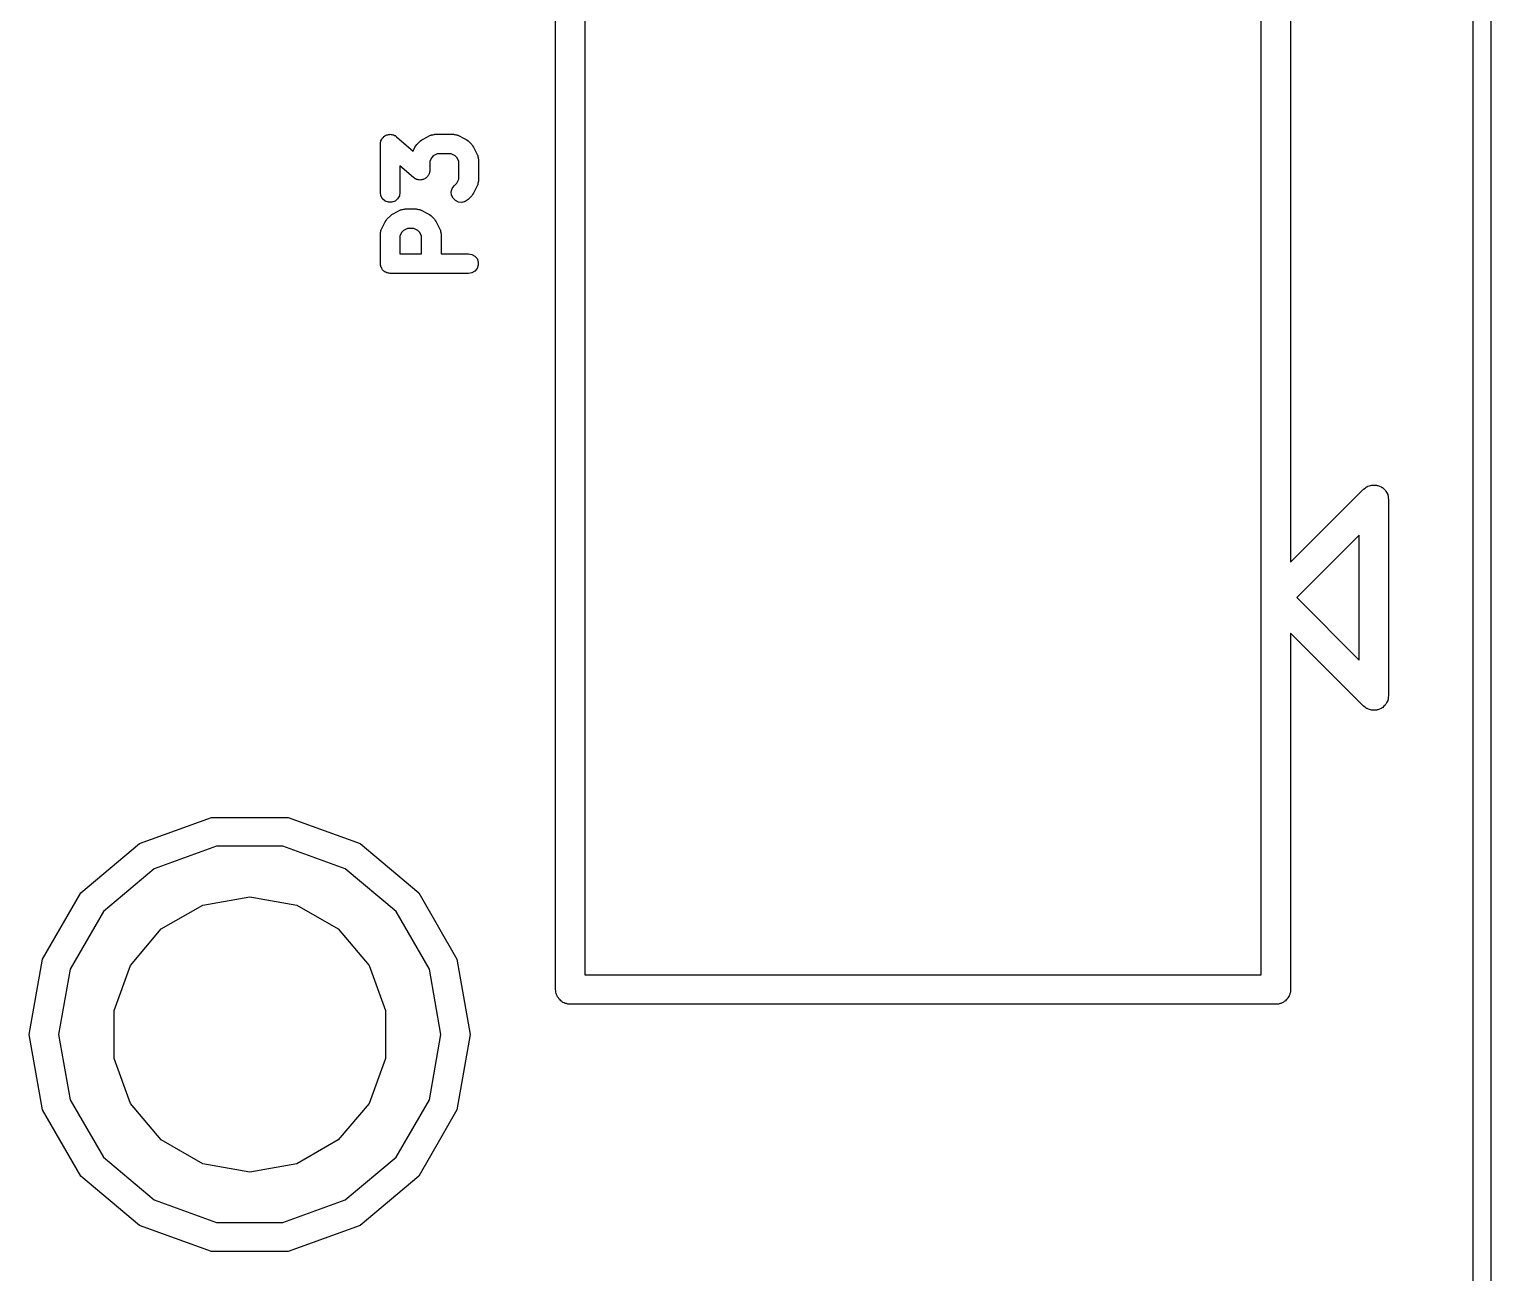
# Model space of a CAD drawing. Extents: x 51 to 137, y -158 to -25.
# Drawn here: x 117.58 to 136.51, y -68.83 to -52.71 of the extents above; entities that cross this region are included whole.
import ezdxf

# ---------------------------------------------------------------- set-up
doc = ezdxf.new("R2010")
doc.units = 0
doc.header["$MEASUREMENT"] = 0
doc.layers.add('BLACK', color=7, linetype='CONTINUOUS')

msp = doc.modelspace()

# ---------------------------------------------------------------- linework, layer by layer
at = {"layer": 'Black'}
for p, q in [((136.286, -119.911), (136.286, -28.1863)), ((136.515, -28.1813), (136.515, -119.921)), ((124.396, -65.1612), (124.396, -44.8412)), ((133.921, -44.8412), (133.921, -59.6213)), ((124.777, -45.0317), (124.777, -64.9707)), ((133.54, -64.9707), (133.54, -45.0317)), ((122.132, -54.1691), (122.133, -54.1595)), ((122.133, -54.1595), (122.139, -54.1487)), ((122.139, -54.1487), (122.144, -54.1372)), ((122.144, -54.1372), (122.15, -54.1298)), ((122.15, -54.1298), (122.155, -54.1213)), ((122.155, -54.1213), (122.165, -54.1133)), ((122.165, -54.1133), (122.173, -54.104)), ((122.173, -54.104), (122.182, -54.0992)), ((122.182, -54.0992), (122.189, -54.0929)), ((122.189, -54.0929), (122.201, -54.0887)), ((122.201, -54.0887), (122.212, -54.0827)), ((122.212, -54.0827), (122.221, -54.0812)), ((122.221, -54.0812), (122.231, -54.0778)), ((122.231, -54.0778), (122.243, -54.0778)), ((122.243, -54.0778), (122.255, -54.0759)), ((122.255, -54.0759), (122.265, -54.0778)), ((122.265, -54.0778), (122.275, -54.0778)), ((122.275, -54.0778), (122.286, -54.0821)), ((122.286, -54.0821), (122.299, -54.0845)), ((122.299, -54.0845), (122.307, -54.0896)), ((122.307, -54.0896), (122.316, -54.0929)), ((122.316, -54.0929), (122.326, -54.1009)), ((122.326, -54.1009), (122.336, -54.1073)), ((122.336, -54.1073), (122.549, -54.2936)), ((122.598, -54.2099), (122.647, -54.1615)), ((122.647, -54.1615), (122.663, -54.1498)), ((122.663, -54.1498), (122.68, -54.1377)), ((122.68, -54.1377), (122.776, -54.0893)), ((122.776, -54.0893), (122.783, -54.0872)), ((122.783, -54.0872), (122.79, -54.0836)), ((122.79, -54.0836), (122.804, -54.081)), ((122.804, -54.081), (122.819, -54.0767)), ((122.819, -54.0767), (122.826, -54.0772)), ((122.826, -54.0772), (122.833, -54.0759)), ((122.833, -54.0759), (123.075, -54.0759)), ((123.075, -54.0759), (123.082, -54.0772)), ((123.082, -54.0772), (123.09, -54.0767)), ((123.09, -54.0767), (123.104, -54.081)), ((123.104, -54.081), (123.119, -54.0836)), ((123.119, -54.0836), (123.125, -54.0872)), ((123.125, -54.0872), (123.132, -54.0893)), ((123.132, -54.0893), (123.229, -54.1377)), ((123.229, -54.1377), (123.245, -54.1498)), ((123.245, -54.1498), (123.262, -54.1615)), ((123.262, -54.1615), (123.31, -54.2099)), ((122.126, -54.2029), (122.128, -54.1907)), ((122.126, -54.8319), (122.126, -54.2029)), ((122.128, -54.1783), (122.132, -54.1691)), ((122.128, -54.1907), (122.128, -54.1783)), ((122.549, -54.2936), (122.574, -54.2429)), ((122.574, -54.2429), (122.587, -54.2265)), ((122.587, -54.2265), (122.598, -54.2099)), ((122.863, -54.3299), (122.812, -54.3557)), ((123.045, -54.3299), (122.863, -54.3299)), ((123.097, -54.3557), (123.045, -54.3299)), ((123.31, -54.2099), (123.322, -54.2265)), ((123.322, -54.2265), (123.334, -54.2429)), ((123.334, -54.2429), (123.382, -54.3396)), ((123.382, -54.3396), (123.384, -54.3467)), ((123.384, -54.3467), (123.388, -54.353)), ((123.388, -54.353), (123.391, -54.3677)), ((122.556, -54.6372), (122.38, -54.4828)), ((122.38, -54.4828), (122.38, -54.8319)), ((122.767, -54.5416), (122.765, -54.5538)), ((122.792, -54.3749), (122.767, -54.4264)), ((122.767, -54.4264), (122.767, -54.5416)), ((122.812, -54.3557), (122.792, -54.3749)), ((123.116, -54.3749), (123.097, -54.3557)), ((123.142, -54.4264), (123.116, -54.3749)), ((123.142, -54.6567), (123.142, -54.4264)), ((123.391, -54.3677), (123.395, -54.3819)), ((123.395, -54.3819), (123.394, -54.3892)), ((123.394, -54.3892), (123.396, -54.3964)), ((123.396, -54.3964), (123.396, -54.6867)), ((122.567, -54.6436), (122.556, -54.6372)), ((122.576, -54.6516), (122.567, -54.6436)), ((122.585, -54.6549), (122.576, -54.6516)), ((122.594, -54.66), (122.585, -54.6549)), ((122.606, -54.6624), (122.594, -54.66)), ((122.618, -54.6667), (122.606, -54.6624)), ((122.627, -54.6667), (122.618, -54.6667)), ((122.637, -54.6686), (122.627, -54.6667)), ((122.649, -54.6667), (122.637, -54.6686)), ((122.662, -54.6667), (122.649, -54.6667)), ((122.671, -54.6633), (122.662, -54.6667)), ((122.681, -54.6618), (122.671, -54.6633)), ((122.691, -54.6558), (122.681, -54.6618)), ((122.703, -54.6516), (122.691, -54.6558)), ((122.711, -54.6453), (122.703, -54.6516)), ((122.719, -54.6405), (122.711, -54.6453)), ((122.727, -54.6312), (122.719, -54.6405)), ((122.737, -54.6232), (122.727, -54.6312)), ((122.742, -54.6147), (122.737, -54.6232)), ((122.748, -54.6073), (122.742, -54.6147)), ((122.753, -54.5958), (122.748, -54.6073)), ((122.759, -54.585), (122.753, -54.5958)), ((122.761, -54.5754), (122.759, -54.585)), ((122.764, -54.5662), (122.761, -54.5754)), ((122.765, -54.5538), (122.764, -54.5662)), ((123.082, -54.7421), (123.116, -54.7083)), ((123.116, -54.7083), (123.142, -54.6567)), ((123.388, -54.7302), (123.384, -54.7365)), ((123.391, -54.7155), (123.388, -54.7302)), ((123.395, -54.7012), (123.391, -54.7155)), ((123.396, -54.6867), (123.394, -54.6939)), ((123.394, -54.6939), (123.395, -54.7012)), ((122.133, -54.8753), (122.126, -54.8319)), ((122.155, -54.9135), (122.133, -54.8753)), ((122.189, -54.9419), (122.155, -54.9135)), ((122.35, -54.9135), (122.316, -54.9419)), ((122.372, -54.8753), (122.35, -54.9135)), ((122.38, -54.8319), (122.372, -54.8753)), ((123.045, -54.8208), (123.057, -54.7782)), ((123.049, -54.8647), (123.045, -54.8208)), ((123.068, -54.9047), (123.049, -54.8647)), ((123.057, -54.7782), (123.082, -54.7421)), ((123.099, -54.9359), (123.068, -54.9047)), ((123.262, -54.9217), (123.226, -54.947)), ((123.31, -54.8733), (123.262, -54.9217)), ((123.322, -54.8566), (123.31, -54.8733)), ((123.334, -54.8403), (123.322, -54.8566)), ((123.382, -54.7435), (123.334, -54.8403)), ((123.384, -54.7365), (123.382, -54.7435)), ((122.231, -54.9569), (122.189, -54.9419)), ((122.275, -54.9569), (122.231, -54.9569)), ((122.316, -54.9419), (122.275, -54.9569)), ((122.276, -55.1174), (122.293, -55.1053)), ((122.293, -55.1053), (122.389, -55.0569)), ((122.389, -55.0569), (122.396, -55.0549)), ((122.396, -55.0549), (122.403, -55.0512)), ((122.403, -55.0512), (122.417, -55.0486)), ((122.417, -55.0486), (122.432, -55.0444)), ((122.432, -55.0444), (122.439, -55.0448)), ((122.439, -55.0448), (122.446, -55.0435)), ((122.446, -55.0435), (122.591, -55.0435)), ((122.591, -55.0435), (122.598, -55.0448)), ((122.598, -55.0448), (122.606, -55.0444)), ((122.606, -55.0444), (122.62, -55.0486)), ((122.62, -55.0486), (122.635, -55.0512)), ((122.635, -55.0512), (122.641, -55.0549)), ((122.641, -55.0549), (122.648, -55.0569)), ((122.648, -55.0569), (122.745, -55.1053)), ((122.745, -55.1053), (122.761, -55.1174)), ((123.139, -54.9545), (123.099, -54.9359)), ((123.183, -54.9584), (123.139, -54.9545)), ((123.226, -54.947), (123.183, -54.9584)), ((122.139, -55.3073), (122.187, -55.2105)), ((122.187, -55.2105), (122.2, -55.1942)), ((122.2, -55.1942), (122.211, -55.1775)), ((122.211, -55.1775), (122.26, -55.1291)), ((122.26, -55.1291), (122.276, -55.1174)), ((122.476, -55.2975), (122.425, -55.3233)), ((122.561, -55.2975), (122.476, -55.2975)), ((122.613, -55.3233), (122.561, -55.2975)), ((122.761, -55.1174), (122.778, -55.1291)), ((122.778, -55.1291), (122.826, -55.1775)), ((122.826, -55.1775), (122.838, -55.1942)), ((122.838, -55.1942), (122.85, -55.2105)), ((122.85, -55.2105), (122.898, -55.3073)), ((122.126, -55.3495), (122.131, -55.3353)), ((122.127, -55.3568), (122.126, -55.3495)), ((122.126, -55.3641), (122.127, -55.3568)), ((122.126, -55.7511), (122.126, -55.3641)), ((122.131, -55.3353), (122.133, -55.3206)), ((122.133, -55.3206), (122.137, -55.3143)), ((122.137, -55.3143), (122.139, -55.3073)), ((122.405, -55.3425), (122.38, -55.394)), ((122.38, -55.394), (122.38, -55.6241)), ((122.425, -55.3233), (122.405, -55.3425)), ((122.632, -55.3425), (122.613, -55.3233)), ((122.658, -55.394), (122.632, -55.3425)), ((122.658, -55.6241), (122.658, -55.394)), ((122.898, -55.3073), (122.9, -55.3143)), ((122.9, -55.3143), (122.904, -55.3206)), ((122.904, -55.3206), (122.907, -55.3353)), ((122.907, -55.3353), (122.911, -55.3495)), ((122.911, -55.3495), (122.911, -55.3568)), ((122.911, -55.3568), (122.912, -55.3641)), ((122.912, -55.3641), (122.912, -55.6241)), ((122.38, -55.6241), (122.658, -55.6241)), ((122.912, -55.6241), (123.269, -55.6241)), ((123.269, -55.6241), (123.312, -55.6318)), ((123.312, -55.6318), (123.35, -55.6538)), ((123.35, -55.6538), (123.379, -55.6876)), ((122.128, -55.762), (122.126, -55.7511)), ((122.128, -55.7732), (122.128, -55.762)), ((122.131, -55.7836), (122.128, -55.7732)), ((122.133, -55.7945), (122.131, -55.7836)), ((122.139, -55.8042), (122.133, -55.7945)), ((122.143, -55.8146), (122.139, -55.8042)), ((122.15, -55.8231), (122.143, -55.8146)), ((122.155, -55.8327), (122.15, -55.8231)), ((122.164, -55.8399), (122.155, -55.8327)), ((122.171, -55.8484), (122.164, -55.8399)), ((122.181, -55.8539), (122.171, -55.8484)), ((122.189, -55.8611), (122.181, -55.8539)), ((122.2, -55.8649), (122.189, -55.8611)), ((122.209, -55.8704), (122.2, -55.8649)), ((123.35, -55.8484), (123.312, -55.8704)), ((123.379, -55.8146), (123.35, -55.8484)), ((123.379, -55.6876), (123.394, -55.7291)), ((123.394, -55.7732), (123.379, -55.8146)), ((123.394, -55.7291), (123.394, -55.7732)), ((122.22, -55.8724), (122.209, -55.8704)), ((122.231, -55.8762), (122.22, -55.8724)), ((122.242, -55.8762), (122.231, -55.8762)), ((122.253, -55.8781), (122.242, -55.8762)), ((123.269, -55.8781), (122.253, -55.8781)), ((123.312, -55.8704), (123.269, -55.8781)), ((133.921, -59.6213), (134.866, -58.6765)), ((134.866, -58.6765), (134.887, -58.6622)), ((134.887, -58.6622), (134.906, -58.6462)), ((134.906, -58.6462), (134.914, -58.6434)), ((134.914, -58.6434), (134.92, -58.6385)), ((134.92, -58.6385), (134.945, -58.6321)), ((134.945, -58.6321), (134.968, -58.6236)), ((134.968, -58.6236), (134.976, -58.6236)), ((134.976, -58.6236), (134.984, -58.6214)), ((134.984, -58.6214), (135.009, -58.6236)), ((135.009, -58.6236), (135.034, -58.6236)), ((135.034, -58.6236), (135.042, -58.6265)), ((135.042, -58.6265), (135.05, -58.6272)), ((135.05, -58.6272), (135.073, -58.6377)), ((135.073, -58.6377), (135.096, -58.6462)), ((135.096, -58.6462), (135.103, -58.6516)), ((135.103, -58.6516), (135.11, -58.6552)), ((135.11, -58.6552), (135.128, -58.6727)), ((135.128, -58.6727), (135.147, -58.6887)), ((135.147, -58.6887), (135.151, -58.696)), ((135.151, -58.696), (135.157, -58.7019)), ((135.157, -58.7019), (135.168, -58.7245)), ((135.168, -58.7245), (135.18, -58.746)), ((135.18, -58.746), (135.181, -58.7543)), ((135.181, -58.7543), (135.185, -58.7619)), ((135.185, -58.7619), (135.187, -58.7867)), ((135.187, -58.7867), (135.191, -58.8112)), ((135.191, -58.8112), (135.191, -61.3512)), ((134.81, -59.2711), (134, -60.0812)), ((134.81, -60.8913), (134.81, -59.2711)), ((134, -60.0812), (134.81, -60.8913)), ((134.866, -61.4859), (133.921, -60.5411)), ((133.921, -60.5411), (133.921, -65.1612)), ((135.191, -61.3512), (135.187, -61.3757)), ((134.887, -61.5002), (134.866, -61.4859)), ((134.906, -61.5162), (134.887, -61.5002)), ((134.914, -61.519), (134.906, -61.5162)), ((134.92, -61.5239), (134.914, -61.519)), ((134.945, -61.5303), (134.92, -61.5239)), ((134.968, -61.5388), (134.945, -61.5303)), ((134.976, -61.5388), (134.968, -61.5388)), ((134.984, -61.541), (134.976, -61.5388)), ((135.009, -61.5388), (134.984, -61.541)), ((135.034, -61.5388), (135.009, -61.5388)), ((135.042, -61.5359), (135.034, -61.5388)), ((135.05, -61.5352), (135.042, -61.5359)), ((135.073, -61.5247), (135.05, -61.5352)), ((135.096, -61.5162), (135.073, -61.5247)), ((135.103, -61.5108), (135.096, -61.5162)), ((135.11, -61.5072), (135.103, -61.5108)), ((135.128, -61.4897), (135.11, -61.5072)), ((135.147, -61.4737), (135.128, -61.4897)), ((135.151, -61.4664), (135.147, -61.4737)), ((135.157, -61.4605), (135.151, -61.4664)), ((135.168, -61.4379), (135.157, -61.4605)), ((135.18, -61.4164), (135.168, -61.4379)), ((135.181, -61.4081), (135.18, -61.4164)), ((135.185, -61.4005), (135.181, -61.4081)), ((135.187, -61.3757), (135.185, -61.4005)), ((119.005, -63.2681), (119.938, -62.9287)), ((119.938, -62.9287), (120.93, -62.9287)), ((120.93, -62.9287), (121.863, -63.2681)), ((118.245, -63.906), (119.005, -63.2681)), ((120.004, -63.3039), (119.196, -63.5981)), ((120.864, -63.3039), (120.004, -63.3039)), ((121.672, -63.5981), (120.864, -63.3039)), ((121.863, -63.2681), (122.623, -63.906)), ((119.196, -63.5981), (118.537, -64.1509)), ((122.331, -64.1509), (121.672, -63.5981)), ((117.749, -64.7655), (118.245, -63.906)), ((119.824, -64.0656), (120.434, -63.958)), ((120.434, -63.958), (121.044, -64.0656)), ((122.623, -63.906), (123.119, -64.7655)), ((118.537, -64.1509), (118.107, -64.8958)), ((119.287, -64.3756), (119.824, -64.0656)), ((121.044, -64.0656), (121.581, -64.3756)), ((122.761, -64.8958), (122.331, -64.1509)), ((118.888, -64.8504), (119.287, -64.3756)), ((121.581, -64.3756), (121.98, -64.8504)), ((117.576, -65.7428), (117.749, -64.7655)), ((123.119, -64.7655), (123.291, -65.7428)), ((118.107, -64.8958), (117.957, -65.7428)), ((118.676, -65.4329), (118.888, -64.8504)), ((121.98, -64.8504), (122.192, -65.4329)), ((122.91, -65.7428), (122.761, -64.8958)), ((124.777, -64.9707), (133.54, -64.9707)), ((124.399, -65.1776), (124.396, -65.1612)), ((124.399, -65.1943), (124.399, -65.1776)), ((124.405, -65.2099), (124.399, -65.1943)), ((124.408, -65.2264), (124.405, -65.2099)), ((124.416, -65.2408), (124.408, -65.2264)), ((124.422, -65.2565), (124.416, -65.2408)), ((124.433, -65.2692), (124.422, -65.2565)), ((124.441, -65.2837), (124.433, -65.2692)), ((124.454, -65.2944), (124.441, -65.2837)), ((124.465, -65.3071), (124.454, -65.2944)), ((124.479, -65.3155), (124.465, -65.3071)), ((124.492, -65.3262), (124.479, -65.3155)), ((124.507, -65.3319), (124.492, -65.3262)), ((124.522, -65.3402), (124.507, -65.3319)), ((133.811, -65.3319), (133.796, -65.3402)), ((133.826, -65.3262), (133.811, -65.3319)), ((133.839, -65.3155), (133.826, -65.3262)), ((133.853, -65.3071), (133.839, -65.3155)), ((133.864, -65.2944), (133.853, -65.3071)), ((133.877, -65.2837), (133.864, -65.2944)), ((133.885, -65.2692), (133.877, -65.2837)), ((133.896, -65.2565), (133.885, -65.2692)), ((133.902, -65.2408), (133.896, -65.2565)), ((133.91, -65.2264), (133.902, -65.2408)), ((133.913, -65.2099), (133.91, -65.2264)), ((133.919, -65.1943), (133.913, -65.2099)), ((133.921, -65.1612), (133.919, -65.1776)), ((133.919, -65.1776), (133.919, -65.1943)), ((118.676, -66.0527), (118.676, -65.4329)), ((122.192, -65.4329), (122.192, -66.0527)), ((124.538, -65.3431), (124.522, -65.3402)), ((124.554, -65.3488), (124.538, -65.3431)), ((124.571, -65.3488), (124.554, -65.3488)), ((124.587, -65.3517), (124.571, -65.3488)), ((133.731, -65.3517), (124.587, -65.3517)), ((133.747, -65.3488), (133.731, -65.3517)), ((133.764, -65.3488), (133.747, -65.3488)), ((133.78, -65.3431), (133.764, -65.3488)), ((133.796, -65.3402), (133.78, -65.3431)), ((117.749, -66.7201), (117.576, -65.7428)), ((117.957, -65.7428), (118.107, -66.5898)), ((122.761, -66.5898), (122.91, -65.7428)), ((123.291, -65.7428), (123.119, -66.7201)), ((118.888, -66.6352), (118.676, -66.0527)), ((122.192, -66.0527), (121.98, -66.6352)), ((118.107, -66.5898), (118.537, -67.3347)), ((119.287, -67.11), (118.888, -66.6352)), ((121.98, -66.6352), (121.581, -67.11)), ((122.331, -67.3347), (122.761, -66.5898)), ((118.245, -67.5796), (117.749, -66.7201)), ((123.119, -66.7201), (122.91, -67.0816)), ((119.824, -67.42), (119.287, -67.11)), ((121.581, -67.11), (121.044, -67.42)), ((122.91, -67.0816), (122.623, -67.5796)), ((118.537, -67.3347), (119.196, -67.8875)), ((120.434, -67.5276), (119.824, -67.42)), ((121.044, -67.42), (120.434, -67.5276)), ((121.672, -67.8875), (122.331, -67.3347)), ((119.005, -68.2175), (118.245, -67.5796)), ((122.623, -67.5796), (121.863, -68.2175)), ((119.196, -67.8875), (120.004, -68.1817)), ((120.864, -68.1817), (121.672, -67.8875)), ((119.938, -68.5569), (119.005, -68.2175)), ((120.004, -68.1817), (120.864, -68.1817)), ((121.863, -68.2175), (120.93, -68.5569)), ((120.93, -68.5569), (119.938, -68.5569))]:
    msp.add_line(p, q, dxfattribs=at)

doc.saveas('drawing.dxf')
